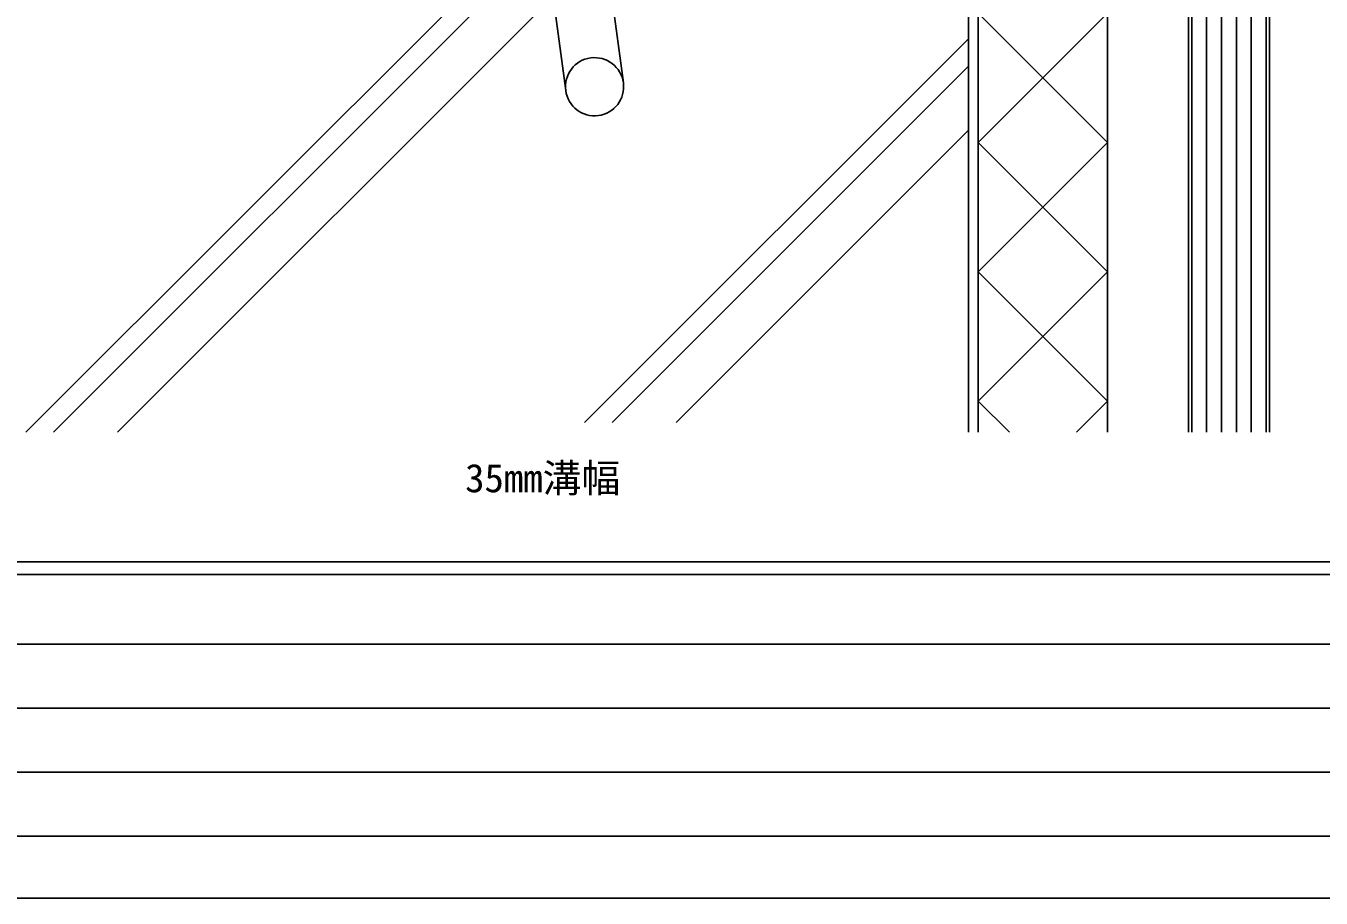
# Model space of a CAD drawing. Units: millimetres, scale not verified. Extents: x -567 to 567, y -403 to 403.
# Drawn here: x -462.6 to -262.4, y -403 to -268.2 of the extents above; entities that cross this region are included whole.
import ezdxf
from ezdxf.enums import TextEntityAlignment as Align

# ---------------------------------------------------------------- set-up
doc = ezdxf.new("R2010")
doc.units = ezdxf.units.MM
doc.header["$LTSCALE"] = 2
for name, color, linetype in [('0-1_USER1', 3, 'Continuous'), ('0-4_YKK_13', 4, 'Continuous'), ('0-7_YKK_ZWAK', 7, 'Continuous'), ('0-8_YSS_K', 3, 'Continuous')]:
    doc.layers.add(name, color=color, linetype=linetype)
doc.styles.add('ＭＳ ゴシック', font='')
doc.styles.get('ＭＳ ゴシック').set_extended_font_data('MS Gothic')

msp = doc.modelspace()

# ---------------------------------------------------------------- linework, layer by layer
at = {"layer": '0-4_YKK_13'}
for p, q in [((-379.142, -278.171), (-384.029, -241.496)), ((-370.221, -276.983), (-375.108, -240.307))]:
    msp.add_line(p, q, dxfattribs=at)
for start, end in [(7.59, 187.59), (187.59, 7.59)]:
    msp.add_arc((-374.682, -277.577), 4.5, start, end, dxfattribs=at)
at = {"layer": '0-7_YKK_ZWAK'}
for p, q in [((537.3, -351), (-562.7, -351)), ((483.3, -353), (-562.7, -353)), ((-556.131, -363.732), (-201.57, -363.732)), ((-556.131, -373.63), (-201.57, -373.63)), ((-556.131, -383.528), (-201.57, -383.528)), ((-556.131, -393.426), (-201.57, -393.426)), ((-562.7, -403), (483.3, -403))]:
    msp.add_line(p, q, dxfattribs=at)
at = {"layer": '0-8_YSS_K'}
for p, q in [((-280.076, -156.684), (-280.077, -331)), ((-277.776, -156.684), (-277.777, -331)), ((-275.476, -156.684), (-275.477, -331)), ((-273.176, -156.684), (-273.177, -331)), ((-315.376, -331), (-315.376, -226.187)), ((-315.376, -226.187), (-315.376, -331)), ((-295.378, -226.187), (-295.378, -331)), ((-316.876, -227.958), (-316.876, -331)), ((-361.123, -233.8), (-458.323, -331)), ((-349.701, -232.277), (-448.424, -331)), ((-366.018, -234.453), (-462.566, -331)), ((-315.376, -266.183), (-295.378, -286.181)), ((-295.378, -266.183), (-315.376, -286.181)), ((-316.876, -270.163), (-376.213, -329.5)), ((-316.876, -274.406), (-371.97, -329.5)), ((-316.876, -284.305), (-362.071, -329.5)), ((-315.376, -286.181), (-295.378, -306.18)), ((-295.378, -286.181), (-315.376, -306.18)), ((-315.376, -306.18), (-295.378, -326.178)), ((-295.378, -306.18), (-315.376, -326.178)), ((-315.376, -326.178), (-310.554, -331)), ((-295.378, -326.178), (-300.2, -331))]:
    msp.add_line(p, q, dxfattribs=at)
for points in [[(-270.377, -331), (-270.376, -156.184), (-282.876, -156.184), (-282.877, -331)], [(-270.877, -331), (-270.876, -156.684), (-282.376, -156.684), (-282.377, -331)]]:
    msp.add_lwpolyline(points, dxfattribs=at)

# ---------------------------------------------------------------- texts
at = {"layer": '0-1_USER1', "style": 'ＭＳ ゴシック'}
msp.add_text('35mm溝幅', height=4.399, dxfattribs=at).set_placement((-394.684, -341.588), align=Align.BOTTOM_LEFT)

doc.saveas('drawing.dxf')
